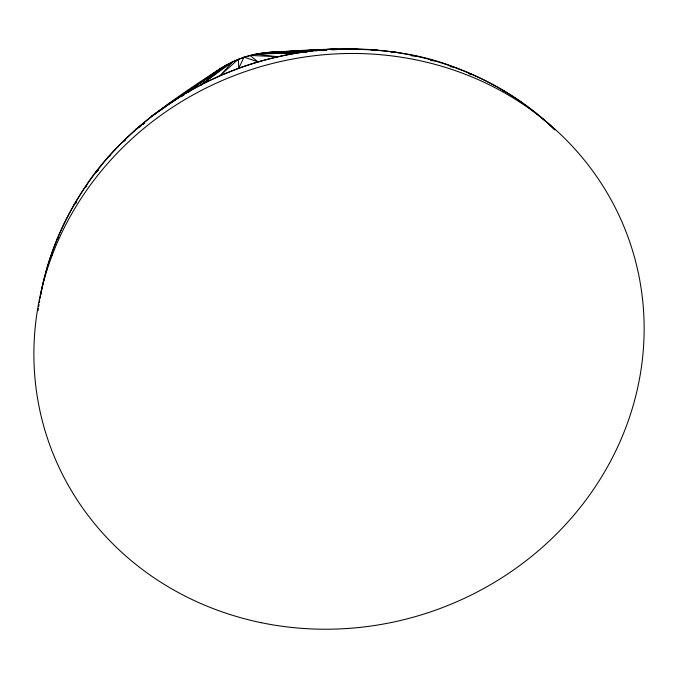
<?xml version="1.0" encoding="UTF-8"?>
<svg xmlns="http://www.w3.org/2000/svg" width="678" height="678" viewBox="0 0 678 678"><rect width="100%" height="100%" fill="white"/><g stroke="black" fill="none" stroke-linecap="round" stroke-linejoin="round"><path stroke-width="1.02" d="M38.044 310.626L38.366 308.6M38.697 306.575L39.019 304.558M39.349 302.532L39.671 300.507M39.994 298.481C46.562 259.055 62.317 221.409 84.343 188.137C117.879 135.922 170.475 100.886 221.587 67.859L209.121 76.834M201.391 85.199L203.468 82.979M52.011 254.826L50.57 256.369L52.028 254.843M209.349 77.267L211.57 75.182L207.265 78.25M76.478 202.383L74.131 204.51L76.512 202.4M86.742 186.069L84.343 188.137L86.759 186.103M209.417 77.207L211.765 75.258M213.324 73.961L216.46 71.368L171.212 102.683M98.115 170.339L95.666 172.348L98.149 170.356M125.727 139.685L121.498 142.829L124.922 140.329M141.058 125.557L135.897 129.244L141.041 125.616M144.49 123.099L142.77 124.328L144.473 123.21M181.467 96.683L184.052 94.835M200.391 83.165L203.824 80.707M188.204 92.428L189.916 91.225M169.466 103.887L151.194 116.54L165.898 106.463M168.491 104.683L201.341 82.165M203.069 80.987L206.527 78.614M216.613 71.258L226.927 64.681L184.246 93.996L167.347 104.768M267.463 52.672L262.378 53.02C326.042 48.63 392.325 43.036 453.251 66.758C490.982 80.58 526.221 101.751 554.96 129.939A301.93 281.243 -18.6 0 0 250.377 64.368A301.93 281.243 -18.6 0 0 40.553 295.455M269.497 52.537L337.127 48.918L268.564 52.409L280.777 52.342M291.235 51.859L296.456 51.613M305.863 51.181L312.134 50.892M315.27 50.748L317.363 50.647M320.499 50.503L326.771 50.214M349.772 49.147L357.086 48.808L348.645 49.155M280.048 51.969L274.768 52.189L280.861 52.537M282.158 51.884L292.71 51.452M299.04 51.189L311.711 50.672M314.872 50.545L326.482 50.07M331.762 49.85L337.042 49.638M304.939 52.299L307.058 52.231M391.265 52.418L396.545 52.342L391.291 52.376M411.648 55.884L415.877 55.96M430.598 60.596L434.801 60.774M502.906 91.072L505 91.352L502.915 91.047M518.721 101.276L520.806 101.615L518.729 101.251M244.012 57.206L238.783 68.173L220.062 75.656L201.849 84.275L184.255 93.996L221.74 67.758L232.461 61.842L201.849 84.275L227.088 64.588L238.164 59.342L220.053 75.656L232.63 61.757L244.012 57.206M58.706 237.207L57.223 238.707L58.723 237.224M110.556 155.279L108.073 157.22L110.59 155.296M249.987 55.443L238.342 59.274L238.792 68.173C264.081 59.113 290.421 53.087 317.143 50.282L268.378 52.426L256.242 54.02L297.227 52.909L262.191 53.045L250.165 55.393L277.463 56.774L256.055 54.054L244.19 57.147L257.954 61.867L249.987 55.443M376.926 49.96L371.629 50.13L376.926 49.96M453.251 66.758L450.09 66.58L453.26 66.758M471.159 73.877L469.057 73.707L471.168 73.877M261.081 622.658A307.261 285.591 -18.6 0 0 633.464 253.657A307.261 285.591 -18.6 0 0 122.498 147.745A307.261 285.591 -18.6 0 0 261.081 622.658"/></g></svg>
